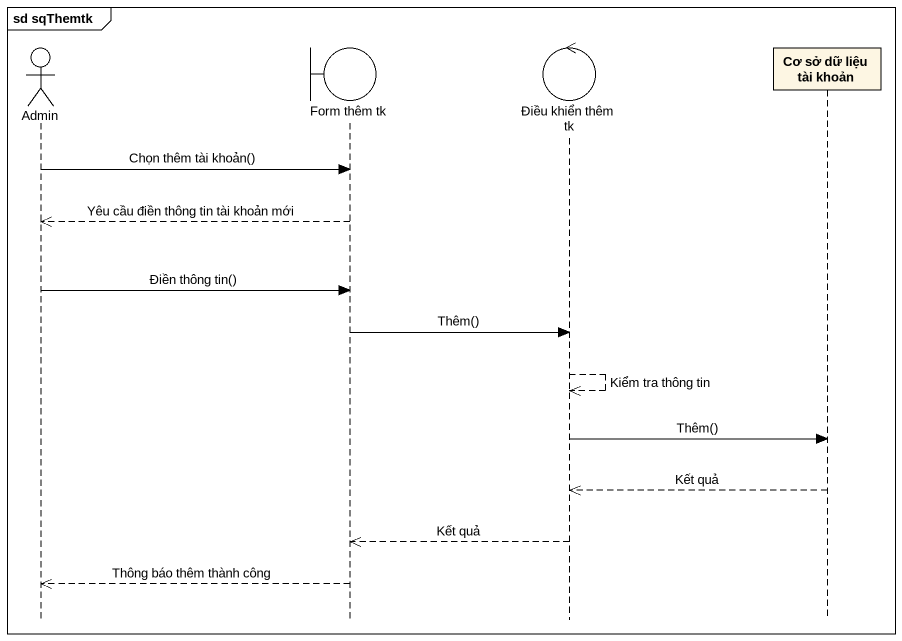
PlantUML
@startuml
mainframe sd sqThemtk
hide footbox
actor Admin
boundary "Form thêm tk" as Form_thêm_tk
control "Điều khiển thêm tk" as Điều_khiển_thêm_tk
participant "Cơ sở dữ liệu tài khoản" as Cơ_sở_dữ_liệu_tài_khoản

Admin -> Form_thêm_tk : Chọn thêm tài khoản()
Form_thêm_tk -->> Admin : Yêu cầu điền thông tin tài khoản mới
Admin -> Form_thêm_tk : Điền thông tin()
Form_thêm_tk -> Điều_khiển_thêm_tk : Thêm()
Điều_khiển_thêm_tk -->> Điều_khiển_thêm_tk : Kiểm tra thông tin
Điều_khiển_thêm_tk -> Cơ_sở_dữ_liệu_tài_khoản : Thêm()
Cơ_sở_dữ_liệu_tài_khoản -->> Điều_khiển_thêm_tk : Kết quả
Điều_khiển_thêm_tk -->> Form_thêm_tk : Kết quả
Form_thêm_tk -->> Admin : Thông báo thêm thành công
@enduml
